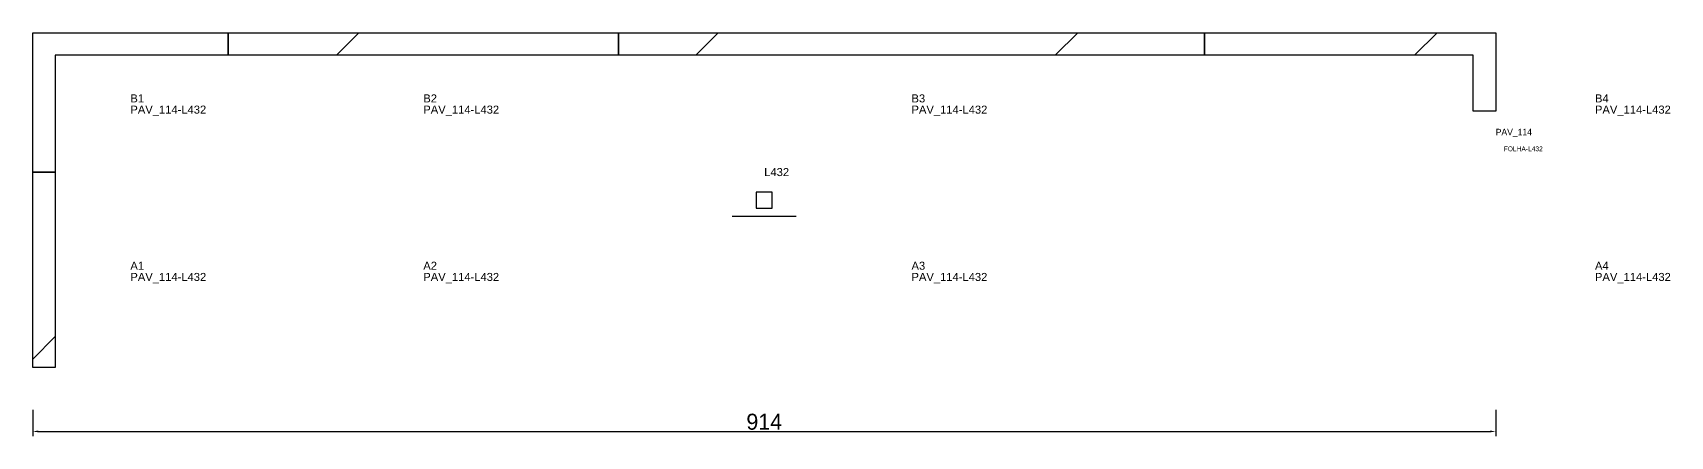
# Model space of a CAD drawing. Header units: metres. Extents: x 222 to 3258, y -50 to 202.
# Drawn here: x 222 to 1245, y -50 to 202 of the extents above; entities that cross this region are included whole.
import ezdxf

# ---------------------------------------------------------------- set-up
doc = ezdxf.new("R2010")
doc.units = ezdxf.units.M
for name, color, linetype in [('3', 3, 'CONTINUOUS'), ('AUX00', 7, 'CONTINUOUS'), ('COTA', 241, 'CONTINUOUS'), ('FOLHA', 255, 'CONTINUOUS'), ('Hachura', 251, 'CONTINUOUS'), ('NOMENCLATURA', 7, 'CONTINUOUS'), ('Nível', 160, 'CONTINUOUS'), ('Painéis', 200, 'CONTINUOUS'), ('Pilares', 5, 'CONTINUOUS'), ('SARR_2.2x7', 40, 'CONTINUOUS')]:
    doc.layers.add(name, color=color, linetype=linetype)
doc.styles.add('ARIAL', font='Arial.ttf')
doc.styles.add('STR_STANDARD', font='arial.ttf')
doc.dimstyles.new('EZ DXF', dxfattribs={"dimtxt": 10, "dimasz": 3.5, "dimexe": 3, "dimexo": 1.5, "dimgap": 1, "dimtad": 1, "dimdec": 1, "dimdsep": 46, "dimcen": 2.5, "dimazin": 3, "dimtfac": 1, "dimtmove": 0, "dimatfit": 3})

msp = doc.modelspace()

# ---------------------------------------------------------------- hatches: boundary and pattern name
at = {"layer": 'Hachura'}
h = msp.add_hatch(dxfattribs=at)
h.set_pattern_fill('ANSI31', scale=50)
h.paths.add_polyline_path([(1136.2, 152.5), (1122.2, 152.5), (1122.2, 187.5), (236.2, 187.5), (236.2, -7.5), (222.2, -7.5), (222.2, 201.5), (1136.2, 201.5)])
h = msp.add_hatch(dxfattribs=at)
h.set_pattern_fill('ANSI31', scale=50)
h.paths.add_polyline_path([(1136.2, 152.5), (1122.2, 152.5), (1122.2, 187.5), (236.2, 187.5), (236.2, -7.5), (222.2, -7.5), (222.2, 201.5), (1136.2, 201.5)])

# ---------------------------------------------------------------- linework, layer by layer
at = {"layer": '3'}
for points in [[(344.2, 187.5), (344.2, 201.5)], [(344.2, 187.5), (344.2, 201.5)], [(588.2, 187.5), (588.2, 201.5)], [(588.2, 187.5), (588.2, 201.5)], [(954.2, 187.5), (954.2, 201.5)], [(954.2, 187.5), (954.2, 201.5)], [(222.2, 114.5), (236.2, 114.5)], [(222.2, 114.5), (236.2, 114.5)]]:
    msp.add_lwpolyline(points, close=True, dxfattribs=at)
at = {"layer": 'Painéis', "color": 200}
for p, q in [((222.2, -7.5), (222.2, 201.5)), ((222.2, 201.5), (1136.2, 201.5)), ((222.2, -7.5), (222.2, 201.5)), ((222.2, 201.5), (1136.2, 201.5)), ((1136.2, 201.5), (1136.2, 152.5)), ((1136.2, 201.5), (1136.2, 152.5)), ((1122.2, 187.5), (236.2, 187.5)), ((236.2, 187.5), (236.2, -7.5)), ((1122.2, 187.5), (236.2, 187.5)), ((236.2, 187.5), (236.2, -7.5)), ((1122.2, 152.5), (1122.2, 187.5)), ((1122.2, 152.5), (1122.2, 187.5)), ((1136.2, 152.5), (1122.2, 152.5)), ((1136.2, 152.5), (1122.2, 152.5)), ((236.2, -7.5), (222.2, -7.5)), ((236.2, -7.5), (222.2, -7.5))]:
    msp.add_line(p, q, dxfattribs=at)
at = {"layer": 'Pilares'}
msp.add_lwpolyline([(674.2, 92), (684.2, 92), (684.2, 102), (674.2, 102)], close=True, dxfattribs=at)
msp.add_lwpolyline([(674.2, 92), (684.2, 92), (684.2, 102), (674.2, 102)], close=True, dxfattribs=at)
at = {"layer": 'SARR_2.2x7'}
msp.add_line((659.2, 87), (699.2, 87), dxfattribs=at)
msp.add_line((659.2, 87), (699.2, 87), dxfattribs=at)

# ---------------------------------------------------------------- texts
at = {"layer": '3', "style": 'STR_STANDARD'}
for s, p in [('B1', (283.2, 158)), ('B1', (283.2, 158)), ('B2', (466.2, 158)), ('B2', (466.2, 158)), ('B3', (771.2, 158)), ('B3', (771.2, 158)), ('B4', (1198.2, 158)), ('B4', (1198.2, 158)), ('A1', (283.2, 53.5)), ('A1', (283.2, 53.5)), ('A2', (466.2, 53.5)), ('A2', (466.2, 53.5)), ('A3', (771.2, 53.5)), ('A3', (771.2, 53.5)), ('A4', (1198.2, 53.5)), ('A4', (1198.2, 53.5))]:
    msp.add_text(s, height=5, dxfattribs=at).set_placement(p)
at = {"layer": 'AUX00', "style": 'STR_STANDARD'}
for p in [(283.2, 151), (283.2, 151), (466.2, 151), (466.2, 151), (771.2, 151), (771.2, 151), (1198.2, 151), (1198.2, 151), (283.2, 46.5), (283.2, 46.5), (466.2, 46.5), (466.2, 46.5), (771.2, 46.5), (771.2, 46.5), (1198.2, 46.5), (1198.2, 46.5)]:
    msp.add_text('PAV_114-L432', height=5, dxfattribs=at).set_placement(p)
at = {"layer": 'FOLHA'}
msp.add_text('FOLHA-L432', height=3, dxfattribs=at).set_placement((1141.2, 127.5))
msp.add_text('FOLHA-L432', height=3, dxfattribs=at).set_placement((1141.2, 127.5))
at = {"layer": 'NOMENCLATURA', "insert": (679.2, 117), "char_height": 5, "attachment_point": 1, "style": 'ARIAL'}
msp.add_mtext('L432', dxfattribs=at)
msp.add_mtext('L432', dxfattribs=at)
at = {"layer": 'Nível'}
msp.add_text('PAV_114', height=4, dxfattribs=at).set_placement((1136.2, 137.5))
msp.add_text('PAV_114', height=4, dxfattribs=at).set_placement((1136.2, 137.5))

# ---------------------------------------------------------------- dimensions: what is measured, and where the dimension line sits
at = {"layer": 'COTA'}
msp.add_linear_dim(base=(222.2, -47.5), p1=(222.2, -32.5), p2=(1136.2, -32.5), dimstyle='EZ DXF', dxfattribs=at).render()
msp.add_linear_dim(base=(222.2, -47.5), p1=(222.2, -32.5), p2=(1136.2, -32.5), dimstyle='EZ DXF', dxfattribs=at).render()

doc.saveas('drawing.dxf')
